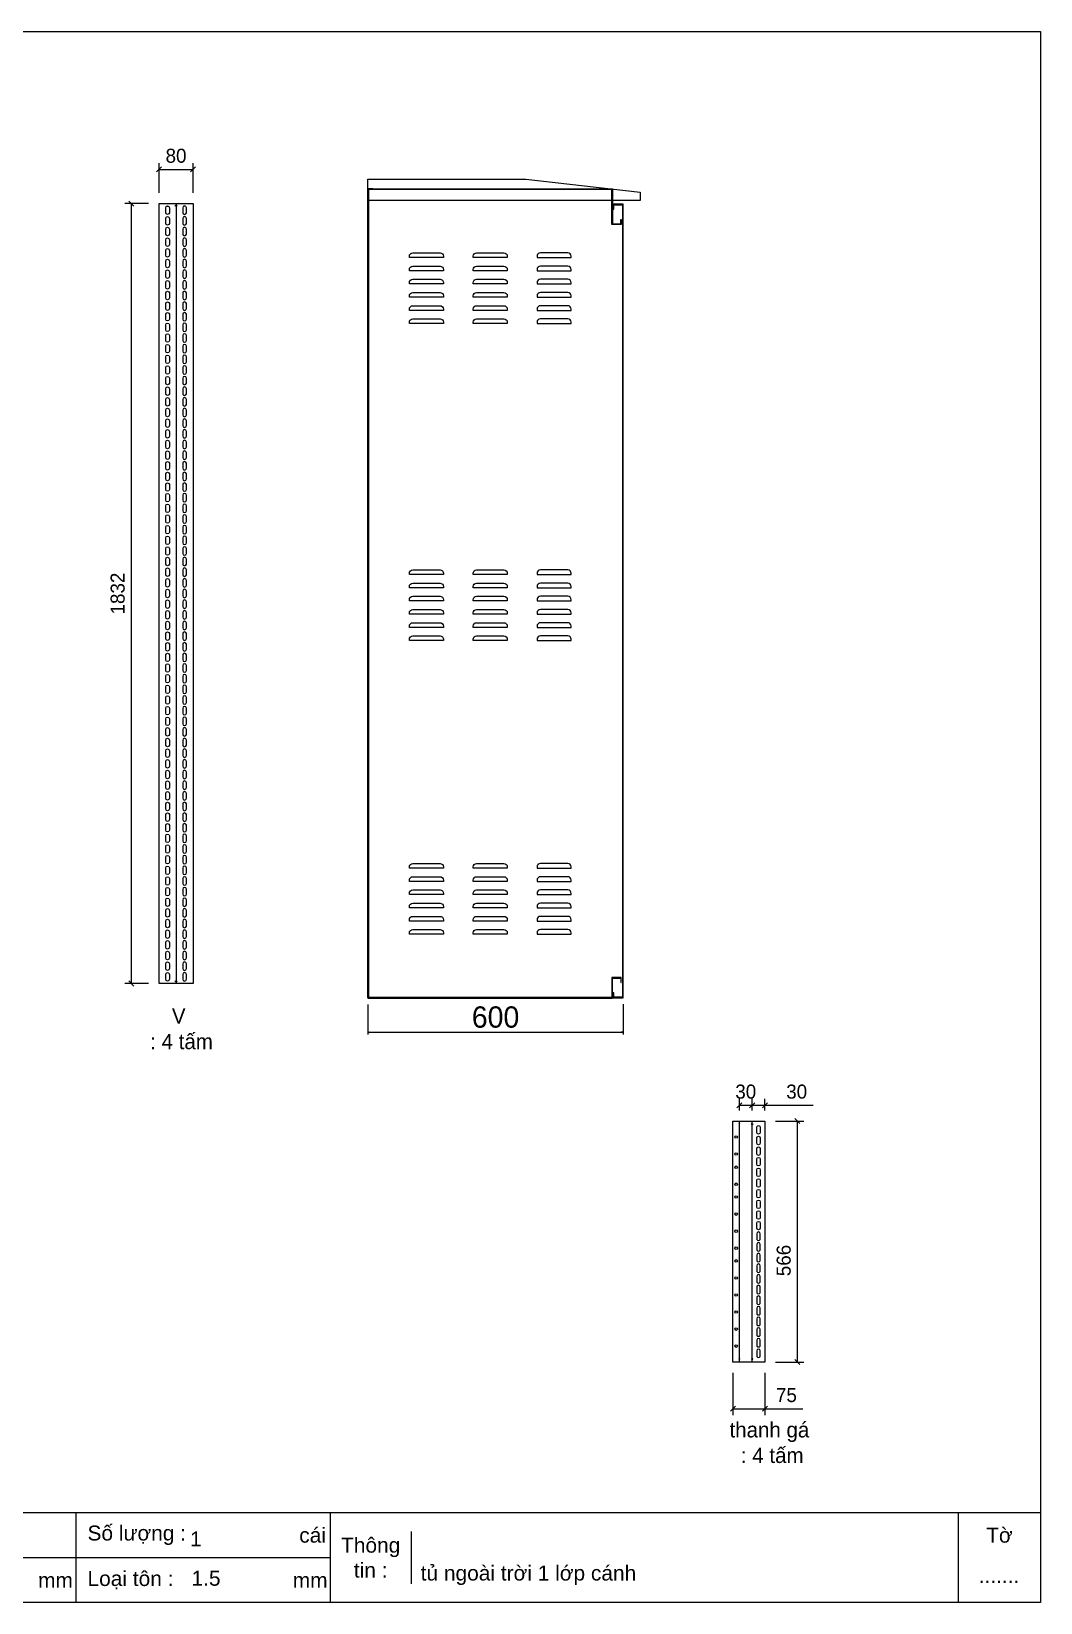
# Model space of a CAD drawing. Header units: millimetres. Extents: x 0 to 5218, y 0 to 3690.
# Drawn here: x 2847 to 5218, y 0 to 3690 of the extents above; entities that cross this region are included whole.
import ezdxf

# ---------------------------------------------------------------- set-up
doc = ezdxf.new("R2010")
doc.units = ezdxf.units.MM
for name, color, linetype in [('CNC', 7, 'Continuous'), ('DIM', 253, 'Continuous'), ('FIRE PROTECTION', 1, 'Continuous')]:
    doc.layers.add(name, color=color, linetype=linetype)
doc.styles.add('Arial', font='arial.ttf')
doc.dimstyles.new('CNC', dxfattribs={"dimtxt": 50, "dimasz": 5, "dimexe": 5, "dimexo": 15, "dimgap": 10, "dimtad": 1, "dimdec": 0, "dimtxsty": 'Standard', "dimblk": 'OPEN30', "dimcen": 10, "dimclrd": 5, "dimclre": 5, "dimclrt": 3, "dimazin": 3, "dimtfac": 1, "dimtdec": 0, "dimtmove": 0, "dimatfit": 3, "dimldrblk": 'ARCHTICK', "dimlwd": 9, "dimlwe": 9})
doc.dimstyles.new('Dim-33', dxfattribs={"dimtxt": 33, "dimasz": 12, "dimexe": 15, "dimexo": 25, "dimgap": 15, "dimtad": 1, "dimdec": 0, "dimtxsty": 'Standard', "dimblk": 'OBLIQUE', "dimcen": 10, "dimclrd": 5, "dimclre": 5, "dimclrt": 3, "dimazin": 3, "dimtfac": 1, "dimtdec": 0, "dimtmove": 0, "dimatfit": 3, "dimldrblk": 'OPEN30', "dimlwd": 9, "dimlwe": 9})

# ---------------------------------------------------------------- blocks, each defined once
blk = doc.blocks.new('KHUNG CHUẨN')
at = {"color": 7}
for p, q in [((19889.2, -28535.2), (16919.2, -28535.2)), ((18599.2, -28535.2), (18599.2, -28655.2)), ((18939.2, -28535.2), (18939.2, -28655.2)), ((19779.2, -28535.2), (19779.2, -28655.2)), ((19047.6, -28560.2), (19047.6, -28630.2)), ((18939.2, -28595.2), (16919.2, -28595.2))]:
    blk.add_line(p, q, dxfattribs=at)
blk.add_lwpolyline([(16919.2, -26555.2), (19889.2, -26555.2), (19889.2, -28655.2), (16919.2, -28655.2)], close=True, dxfattribs=at)
at = {"color": 2, "char_height": 20, "style": 'Arial'}
for s, insert, width, attachment_point in [('  Số lượng :', (18599.2, -28565.2), 917.634, 4), ('cái', (18897.9, -28565.2), 63.517, 4), ('Tờ', (19834.2, -28565.2), 110, 5), ('Thông\\Ptin :', (18993.4, -28595.2), 108.311, 5), ('mm', (18548.6, -28625.2), 73.831, 4), ('  Loại tôn :', (18599.2, -28625.2), 917.634, 4), ('mm', (18889.2, -28625.2), 917.634, 4)]:
    blk.add_mtext(s, dxfattribs=dict(at, insert=insert, width=width, attachment_point=attachment_point))
at = {"color": 3, "style": 'Arial'}
for tag, p in [('#01', (17055.6, -28580.1)), ('#02', (17431.4, -28580.1)), ('#03', (18030.6, -28580.1)), ('#08', (18751.7, -28580.1)), ('#10', (19064.8, -28580.1)), ('#04', (17024.8, -28634.6)), ('#05', (17308.5, -28633)), ('#06', (17632.7, -28633.7)), ('#07', (18002, -28634.7)), ('#09', (18753.8, -28632.6)), ('#11', (19060.3, -28625.7)), ('#12', (19806.5, -28628.9))]:
    blk.add_attdef(tag, p, '', height=20, dxfattribs=at)
blk = doc.blocks.new('*D9')
at = {"color": 5, "lineweight": 9, "ltscale": 3, "transparency": 16777216}
for p, q in [((3637.5, 1404.5), (3637.5, 1334.2)), ((4237.5, 1405.5), (4237.5, 1334.2)), ((3642.5, 1339.2), (4232.5, 1339.2))]:
    blk.add_line(p, q, dxfattribs=at)
at = {"color": 0, "linetype": 'ByBlock', "lineweight": -2}
for p, q in [((3637.5, 1339.2), (3642.5, 1340.5)), ((3642.5, 1337.9), (3637.5, 1339.2)), ((3637.5, 1339.2), (3642.5, 1339.2)), ((4232.5, 1340.5), (4237.5, 1339.2)), ((4237.5, 1339.2), (4232.5, 1337.9)), ((4237.5, 1339.2), (4232.5, 1339.2))]:
    blk.add_line(p, q, dxfattribs=at)
at = {"layer": 'Defpoints', "color": 0, "ltscale": 3, "transparency": 16777216}
for p in [(3637.5, 1419.5), (4237.5, 1420.5), (4237.5, 1339.2)]:
    blk.add_point(p, dxfattribs=at)
at = {"color": 3, "ltscale": 3, "transparency": 16777216, "insert": (3937.5, 1374.7), "char_height": 50, "attachment_point": 5}
blk.add_mtext('600', dxfattribs=at)
blk = doc.blocks.new('_ArchTick')
at = {"color": 0, "const_width": 0.15}
blk.add_lwpolyline([(-0.5, -0.5), (0.5, 0.5)], dxfattribs=at)
blk = doc.blocks.new('_Open30')
at = {"color": 0, "linetype": 'ByBlock', "lineweight": -2}
for p, q in [((-1, 0.27), (0, 0)), ((0, 0), (-1, -0.27)), ((0, 0), (-1, 0))]:
    blk.add_line(p, q, dxfattribs=at)
blk = doc.blocks.new('*D15')
at = {"color": 0, "linetype": 'ByBlock', "lineweight": -2}
for p, q in [((4652.4, 1124.8), (4640.4, 1136.8)), ((4640.4, 570.8), (4652.4, 558.8))]:
    blk.add_line(p, q, dxfattribs=at)
at = {"layer": 'Defpoints', "color": 0, "transparency": 16777216}
for p in [(4570.3, 1130.8), (4570.3, 564.8), (4646.4, 564.8)]:
    blk.add_point(p, dxfattribs=at)
at = {"layer": 'DIM', "color": 5, "lineweight": 9, "transparency": 16777216}
for p, q in [((4595.3, 1130.8), (4661.4, 1130.8)), ((4646.4, 1130.8), (4646.4, 564.8)), ((4595.3, 564.8), (4661.4, 564.8))]:
    blk.add_line(p, q, dxfattribs=at)
at = {"layer": 'DIM', "color": 3, "transparency": 16777216, "insert": (4614.6, 803.3), "char_height": 33, "attachment_point": 5, "rotation": 90}
blk.add_mtext('566', dxfattribs=at)
blk = doc.blocks.new('_Oblique')
at = {"color": 0, "linetype": 'ByBlock', "lineweight": -2}
blk.add_line((-0.5, -0.5), (0.5, 0.5), dxfattribs=at)
blk = doc.blocks.new('*D16')
at = {"color": 0, "linetype": 'ByBlock', "lineweight": -2}
for p, q in [((4501.3, 461.3), (4489.3, 449.3)), ((4564.3, 449.3), (4576.3, 461.3))]:
    blk.add_line(p, q, dxfattribs=at)
at = {"layer": 'Defpoints', "color": 0, "transparency": 16777216}
for p in [(4495.3, 564.8), (4570.3, 564.8), (4570.3, 455.3)]:
    blk.add_point(p, dxfattribs=at)
at = {"layer": 'DIM', "color": 5, "lineweight": 9, "transparency": 16777216}
for p, q in [((4495.3, 539.8), (4495.3, 440.3)), ((4570.3, 539.8), (4570.3, 440.3)), ((4495.3, 455.3), (4570.3, 455.3)), ((4570.3, 455.3), (4659.5, 455.3))]:
    blk.add_line(p, q, dxfattribs=at)
at = {"layer": 'DIM', "color": 3, "transparency": 16777216, "insert": (4620.9, 487.1), "char_height": 33, "attachment_point": 5}
blk.add_mtext('75', dxfattribs=at)
blk = doc.blocks.new('*D17')
at = {"color": 0, "linetype": 'ByBlock', "lineweight": -2}
for p, q in [((4516.3, 1173.8), (4504.3, 1161.8)), ((4534.3, 1161.8), (4546.3, 1173.8))]:
    blk.add_line(p, q, dxfattribs=at)
at = {"layer": 'Defpoints', "color": 0, "transparency": 16777216}
for p in [(4540.3, 1167.8), (4510.3, 1130.8), (4540.3, 1130.8)]:
    blk.add_point(p, dxfattribs=at)
at = {"layer": 'DIM', "color": 5, "lineweight": 9, "transparency": 16777216}
for p, q in [((4510.3, 1155.8), (4510.3, 1182.8)), ((4540.3, 1155.8), (4540.3, 1182.8)), ((4510.3, 1167.8), (4540.3, 1167.8))]:
    blk.add_line(p, q, dxfattribs=at)
at = {"layer": 'DIM', "color": 3, "transparency": 16777216, "insert": (4525.3, 1199.7), "char_height": 33, "attachment_point": 5}
blk.add_mtext('30', dxfattribs=at)
blk = doc.blocks.new('*D18')
at = {"color": 0, "linetype": 'ByBlock', "lineweight": -2}
for p, q in [((4546.3, 1173.8), (4534.3, 1161.8)), ((4564.3, 1161.8), (4576.3, 1173.8))]:
    blk.add_line(p, q, dxfattribs=at)
at = {"layer": 'Defpoints', "color": 0, "transparency": 16777216}
for p in [(4570.3, 1167.8), (4540.3, 1130.8), (4570.3, 1130.8)]:
    blk.add_point(p, dxfattribs=at)
at = {"layer": 'DIM', "color": 5, "lineweight": 9, "transparency": 16777216}
for p, q in [((4540.3, 1155.8), (4540.3, 1182.8)), ((4570.3, 1155.8), (4570.3, 1182.8)), ((4540.3, 1167.8), (4570.3, 1167.8)), ((4570.3, 1167.8), (4683.5, 1167.8))]:
    blk.add_line(p, q, dxfattribs=at)
at = {"layer": 'DIM', "color": 3, "transparency": 16777216, "insert": (4645, 1199.7), "char_height": 33, "attachment_point": 5}
blk.add_mtext('30', dxfattribs=at)
blk = doc.blocks.new('f3daunguoc')
at = {"layer": 'CNC', "color": 2, "lineweight": -3}
blk.add_circle((0, 0), 1.5, dxfattribs=at)
blk = doc.blocks.new('f2dauxuoi')
at = {"layer": 'CNC', "color": 2, "lineweight": -3}
blk.add_circle((0, 0), 1, dxfattribs=at)
blk = doc.blocks.new('ovan8.5x20')
at = {"layer": 'CNC', "color": 2, "lineweight": -3}
for p, q in [((5.7, 4.2), (-5.8, 4.2)), ((-5.8, -4.2), (5.7, -4.2))]:
    blk.add_line(p, q, dxfattribs=at)
for centre, start, end in [((-5.8, 0), 90, 270), ((5.7, 0), 270, 90)]:
    blk.add_arc(centre, 4.25, start, end, dxfattribs=at)
blk = doc.blocks.new('*D19')
at = {"color": 0, "linetype": 'ByBlock', "lineweight": -2}
for p, q in [((3152.8, 3371.5), (3140.8, 3359.5)), ((3220.8, 3359.5), (3232.8, 3371.5))]:
    blk.add_line(p, q, dxfattribs=at)
at = {"layer": 'Defpoints', "color": 0, "ltscale": 3, "transparency": 16777216}
for p in [(3226.8, 3365.5), (3146.8, 3285.3), (3226.8, 3285.3)]:
    blk.add_point(p, dxfattribs=at)
at = {"layer": 'DIM', "color": 5, "lineweight": 9, "ltscale": 3, "transparency": 16777216}
for p, q in [((3146.8, 3310.3), (3146.8, 3380.5)), ((3146.8, 3365.5), (3226.8, 3365.5)), ((3226.8, 3310.3), (3226.8, 3380.5))]:
    blk.add_line(p, q, dxfattribs=at)
at = {"layer": 'DIM', "color": 3, "ltscale": 3, "transparency": 16777216, "insert": (3186.8, 3397.4), "char_height": 33, "attachment_point": 5}
blk.add_mtext('80', dxfattribs=at)
blk = doc.blocks.new('*D20')
at = {"color": 0, "linetype": 'ByBlock', "lineweight": -2}
for p, q in [((3087.7, 3279.3), (3075.7, 3291.3)), ((3075.7, 1459.8), (3087.7, 1447.8))]:
    blk.add_line(p, q, dxfattribs=at)
at = {"layer": 'Defpoints', "color": 0, "ltscale": 3, "transparency": 16777216}
for p in [(3146.8, 3285.3), (3081.7, 1453.8), (3146.8, 1453.8)]:
    blk.add_point(p, dxfattribs=at)
at = {"layer": 'DIM', "color": 5, "lineweight": 9, "ltscale": 3, "transparency": 16777216}
for p, q in [((3121.8, 3285.3), (3066.7, 3285.3)), ((3081.7, 3285.3), (3081.7, 1453.8)), ((3121.8, 1453.8), (3066.7, 1453.8))]:
    blk.add_line(p, q, dxfattribs=at)
at = {"layer": 'DIM', "color": 3, "ltscale": 3, "transparency": 16777216, "insert": (3049.8, 2369.5), "char_height": 33, "attachment_point": 5, "rotation": 90}
blk.add_mtext('1832', dxfattribs=at)

msp = doc.modelspace()

# ---------------------------------------------------------------- linework, layer by layer
at = {"color": 7}
for p, q in [((3186.8, 3285.3), (3186.8, 1453.8)), ((4495.3, 1130.8), (4570.3, 1130.8)), ((4495.3, 564.8), (4495.3, 1130.8)), ((4510.3, 564.8), (4510.3, 1130.8)), ((4540.3, 564.8), (4540.3, 1130.8)), ((4570.3, 1130.8), (4570.3, 564.8)), ((4570.3, 564.8), (4495.3, 564.8))]:
    msp.add_line(p, q, dxfattribs=at)
for points in [[(3146.8, 3285.3), (3226.8, 3285.3), (3226.8, 1453.8), (3146.8, 1453.8)], [(4233, 3248), (4233, 3236.5), (4211, 3236.5), (4211, 3318), (3639, 3318), (3639, 3319.5), (3649, 3319.5), (3649, 3319.5), (3637.5, 3319.5), (3637.5, 3319.5), (4212.5, 3319.5), (4212.5, 3238), (4231.5, 3238), (4231.5, 3248)], [(4215, 3272), (4215, 3282), (4236, 3282), (4236, 1422), (4215, 1422), (4215, 1432), (4213.5, 1432), (4213.5, 1420.5), (4237.5, 1420.5), (4237.5, 3283.5), (4213.5, 3283.5), (4213.5, 3272)], [(4233, 1456), (4233, 1467.5), (4211, 1467.5), (4211, 1421), (3639, 1421), (3639, 1419.5), (3639, 1419.5), (3639, 1421), (3637.5, 1421), (3637.5, 1419.5), (4212.5, 1419.5), (4212.5, 1466), (4231.5, 1466), (4231.5, 1456)]]:
    msp.add_lwpolyline(points, close=True, dxfattribs=at)
at = {"ltscale": 3}
msp.add_lwpolyline([(3639, 1421), (3637.5, 1421), (3637.5, 3319.5), (3649, 3319.5), (3649, 3318), (3639, 3318), (3639, 1419.5), (3639, 1419.5)], close=True, dxfattribs=at)
at = {"color": 2, "ltscale": 0.5}
for points in [[(3171.1, 3275.6), (3171.1, 3264.1, -1), (3162.6, 3264.1), (3162.6, 3275.6, -1)], [(3171.1, 3275.3), (3171.1, 3263.8, -1), (3162.6, 3263.8), (3162.6, 3275.3, -1)], [(3171.1, 3250.3), (3171.1, 3238.8, -1), (3162.6, 3238.8), (3162.6, 3250.3, -1)], [(3202.6, 3275.6), (3202.6, 3264.1, 1), (3211.1, 3264.1), (3211.1, 3275.6, 1)], [(3202.6, 3275.3), (3202.6, 3263.8, 1), (3211.1, 3263.8), (3211.1, 3275.3, 1)], [(3202.6, 3250.3), (3202.6, 3238.8, 1), (3211.1, 3238.8), (3211.1, 3250.3, 1)], [(3171.1, 3225.3), (3171.1, 3213.8, -1), (3162.6, 3213.8), (3162.6, 3225.3, -1)], [(3202.6, 3225.3), (3202.6, 3213.8, 1), (3211.1, 3213.8), (3211.1, 3225.3, 1)], [(3171.1, 3200.3), (3171.1, 3188.8, -1), (3162.6, 3188.8), (3162.6, 3200.3, -1)], [(3171.1, 3175.3), (3171.1, 3163.8, -1), (3162.6, 3163.8), (3162.6, 3175.3, -1)], [(3202.6, 3200.3), (3202.6, 3188.8, 1), (3211.1, 3188.8), (3211.1, 3200.3, 1)], [(3202.6, 3175.3), (3202.6, 3163.8, 1), (3211.1, 3163.8), (3211.1, 3175.3, 1)], [(3171.1, 3150.3), (3171.1, 3138.8, -1), (3162.6, 3138.8), (3162.6, 3150.3, -1)], [(3202.6, 3150.3), (3202.6, 3138.8, 1), (3211.1, 3138.8), (3211.1, 3150.3, 1)], [(3171.1, 3125.3), (3171.1, 3113.8, -1), (3162.6, 3113.8), (3162.6, 3125.3, -1)], [(3171.1, 3100.3), (3171.1, 3088.8, -1), (3162.6, 3088.8), (3162.6, 3100.3, -1)], [(3202.6, 3125.3), (3202.6, 3113.8, 1), (3211.1, 3113.8), (3211.1, 3125.3, 1)], [(3202.6, 3100.3), (3202.6, 3088.8, 1), (3211.1, 3088.8), (3211.1, 3100.3, 1)], [(3171.1, 3075.3), (3171.1, 3063.8, -1), (3162.6, 3063.8), (3162.6, 3075.3, -1)], [(3202.6, 3075.3), (3202.6, 3063.8, 1), (3211.1, 3063.8), (3211.1, 3075.3, 1)], [(3171.1, 3050.3), (3171.1, 3038.8, -1), (3162.6, 3038.8), (3162.6, 3050.3, -1)], [(3171.1, 3025.3), (3171.1, 3013.8, -1), (3162.6, 3013.8), (3162.6, 3025.3, -1)], [(3202.6, 3050.3), (3202.6, 3038.8, 1), (3211.1, 3038.8), (3211.1, 3050.3, 1)], [(3202.6, 3025.3), (3202.6, 3013.8, 1), (3211.1, 3013.8), (3211.1, 3025.3, 1)], [(3171.1, 3000.3), (3171.1, 2988.8, -1), (3162.6, 2988.8), (3162.6, 3000.3, -1)], [(3202.6, 3000.3), (3202.6, 2988.8, 1), (3211.1, 2988.8), (3211.1, 3000.3, 1)], [(3171.1, 2975.3), (3171.1, 2963.8, -1), (3162.6, 2963.8), (3162.6, 2975.3, -1)], [(3171.1, 2950.3), (3171.1, 2938.8, -1), (3162.6, 2938.8), (3162.6, 2950.3, -1)], [(3202.6, 2975.3), (3202.6, 2963.8, 1), (3211.1, 2963.8), (3211.1, 2975.3, 1)], [(3202.6, 2950.3), (3202.6, 2938.8, 1), (3211.1, 2938.8), (3211.1, 2950.3, 1)], [(3171.1, 2925.3), (3171.1, 2913.8, -1), (3162.6, 2913.8), (3162.6, 2925.3, -1)], [(3202.6, 2925.3), (3202.6, 2913.8, 1), (3211.1, 2913.8), (3211.1, 2925.3, 1)], [(3171.1, 2900.3), (3171.1, 2888.8, -1), (3162.6, 2888.8), (3162.6, 2900.3, -1)], [(3171.1, 2875.3), (3171.1, 2863.8, -1), (3162.6, 2863.8), (3162.6, 2875.3, -1)], [(3202.6, 2900.3), (3202.6, 2888.8, 1), (3211.1, 2888.8), (3211.1, 2900.3, 1)], [(3202.6, 2875.3), (3202.6, 2863.8, 1), (3211.1, 2863.8), (3211.1, 2875.3, 1)], [(3171.1, 2850.3), (3171.1, 2838.8, -1), (3162.6, 2838.8), (3162.6, 2850.3, -1)], [(3202.6, 2850.3), (3202.6, 2838.8, 1), (3211.1, 2838.8), (3211.1, 2850.3, 1)], [(3171.1, 2825.3), (3171.1, 2813.8, -1), (3162.6, 2813.8), (3162.6, 2825.3, -1)], [(3171.1, 2800.3), (3171.1, 2788.8, -1), (3162.6, 2788.8), (3162.6, 2800.3, -1)], [(3202.6, 2825.3), (3202.6, 2813.8, 1), (3211.1, 2813.8), (3211.1, 2825.3, 1)], [(3202.6, 2800.3), (3202.6, 2788.8, 1), (3211.1, 2788.8), (3211.1, 2800.3, 1)], [(3171.1, 2775.3), (3171.1, 2763.8, -1), (3162.6, 2763.8), (3162.6, 2775.3, -1)], [(3202.6, 2775.3), (3202.6, 2763.8, 1), (3211.1, 2763.8), (3211.1, 2775.3, 1)], [(3171.1, 2750.3), (3171.1, 2738.8, -1), (3162.6, 2738.8), (3162.6, 2750.3, -1)], [(3202.6, 2750.3), (3202.6, 2738.8, 1), (3211.1, 2738.8), (3211.1, 2750.3, 1)], [(3171.1, 2725.3), (3171.1, 2713.8, -1), (3162.6, 2713.8), (3162.6, 2725.3, -1)], [(3171.1, 2700.3), (3171.1, 2688.8, -1), (3162.6, 2688.8), (3162.6, 2700.3, -1)], [(3202.6, 2725.3), (3202.6, 2713.8, 1), (3211.1, 2713.8), (3211.1, 2725.3, 1)], [(3202.6, 2700.3), (3202.6, 2688.8, 1), (3211.1, 2688.8), (3211.1, 2700.3, 1)], [(3171.1, 2675.3), (3171.1, 2663.8, -1), (3162.6, 2663.8), (3162.6, 2675.3, -1)], [(3202.6, 2675.3), (3202.6, 2663.8, 1), (3211.1, 2663.8), (3211.1, 2675.3, 1)], [(3171.1, 2650.3), (3171.1, 2638.8, -1), (3162.6, 2638.8), (3162.6, 2650.3, -1)], [(3171.1, 2625.3), (3171.1, 2613.8, -1), (3162.6, 2613.8), (3162.6, 2625.3, -1)], [(3202.6, 2650.3), (3202.6, 2638.8, 1), (3211.1, 2638.8), (3211.1, 2650.3, 1)], [(3202.6, 2625.3), (3202.6, 2613.8, 1), (3211.1, 2613.8), (3211.1, 2625.3, 1)], [(3171.1, 2600.3), (3171.1, 2588.8, -1), (3162.6, 2588.8), (3162.6, 2600.3, -1)], [(3202.6, 2600.3), (3202.6, 2588.8, 1), (3211.1, 2588.8), (3211.1, 2600.3, 1)], [(3171.1, 2575.3), (3171.1, 2563.8, -1), (3162.6, 2563.8), (3162.6, 2575.3, -1)], [(3171.1, 2550.3), (3171.1, 2538.8, -1), (3162.6, 2538.8), (3162.6, 2550.3, -1)], [(3202.6, 2575.3), (3202.6, 2563.8, 1), (3211.1, 2563.8), (3211.1, 2575.3, 1)], [(3202.6, 2550.3), (3202.6, 2538.8, 1), (3211.1, 2538.8), (3211.1, 2550.3, 1)], [(3171.1, 2525.3), (3171.1, 2513.8, -1), (3162.6, 2513.8), (3162.6, 2525.3, -1)], [(3202.6, 2525.3), (3202.6, 2513.8, 1), (3211.1, 2513.8), (3211.1, 2525.3, 1)], [(3171.1, 2500.3), (3171.1, 2488.8, -1), (3162.6, 2488.8), (3162.6, 2500.3, -1)], [(3171.1, 2475.3), (3171.1, 2463.8, -1), (3162.6, 2463.8), (3162.6, 2475.3, -1)], [(3202.6, 2500.3), (3202.6, 2488.8, 1), (3211.1, 2488.8), (3211.1, 2500.3, 1)], [(3202.6, 2475.3), (3202.6, 2463.8, 1), (3211.1, 2463.8), (3211.1, 2475.3, 1)], [(3171.1, 2450.3), (3171.1, 2438.8, -1), (3162.6, 2438.8), (3162.6, 2450.3, -1)], [(3202.6, 2450.3), (3202.6, 2438.8, 1), (3211.1, 2438.8), (3211.1, 2450.3, 1)], [(3171.1, 2425.3), (3171.1, 2413.8, -1), (3162.6, 2413.8), (3162.6, 2425.3, -1)], [(3171.1, 2400.3), (3171.1, 2388.8, -1), (3162.6, 2388.8), (3162.6, 2400.3, -1)], [(3202.6, 2425.3), (3202.6, 2413.8, 1), (3211.1, 2413.8), (3211.1, 2425.3, 1)], [(3202.6, 2400.3), (3202.6, 2388.8, 1), (3211.1, 2388.8), (3211.1, 2400.3, 1)], [(3171.1, 2375.3), (3171.1, 2363.8, -1), (3162.6, 2363.8), (3162.6, 2375.3, -1)], [(3202.6, 2375.3), (3202.6, 2363.8, 1), (3211.1, 2363.8), (3211.1, 2375.3, 1)], [(3171.1, 2350.3), (3171.1, 2338.8, -1), (3162.6, 2338.8), (3162.6, 2350.3, -1)], [(3171.1, 2325.3), (3171.1, 2313.8, -1), (3162.6, 2313.8), (3162.6, 2325.3, -1)], [(3202.6, 2350.3), (3202.6, 2338.8, 1), (3211.1, 2338.8), (3211.1, 2350.3, 1)], [(3202.6, 2325.3), (3202.6, 2313.8, 1), (3211.1, 2313.8), (3211.1, 2325.3, 1)], [(3171.1, 2300.3), (3171.1, 2288.8, -1), (3162.6, 2288.8), (3162.6, 2300.3, -1)], [(3202.6, 2300.3), (3202.6, 2288.8, 1), (3211.1, 2288.8), (3211.1, 2300.3, 1)], [(3171.1, 2275.3), (3171.1, 2263.8, -1), (3162.6, 2263.8), (3162.6, 2275.3, -1)], [(3171.1, 2250.3), (3171.1, 2238.8, -1), (3162.6, 2238.8), (3162.6, 2250.3, -1)], [(3202.6, 2275.3), (3202.6, 2263.8, 1), (3211.1, 2263.8), (3211.1, 2275.3, 1)], [(3202.6, 2250.3), (3202.6, 2238.8, 1), (3211.1, 2238.8), (3211.1, 2250.3, 1)], [(3171.1, 2225.3), (3171.1, 2213.8, -1), (3162.6, 2213.8), (3162.6, 2225.3, -1)], [(3202.6, 2225.3), (3202.6, 2213.8, 1), (3211.1, 2213.8), (3211.1, 2225.3, 1)], [(3171.1, 2200.3), (3171.1, 2188.8, -1), (3162.6, 2188.8), (3162.6, 2200.3, -1)], [(3171.1, 2175.3), (3171.1, 2163.8, -1), (3162.6, 2163.8), (3162.6, 2175.3, -1)], [(3202.6, 2200.3), (3202.6, 2188.8, 1), (3211.1, 2188.8), (3211.1, 2200.3, 1)], [(3202.6, 2175.3), (3202.6, 2163.8, 1), (3211.1, 2163.8), (3211.1, 2175.3, 1)], [(3171.1, 2150.3), (3171.1, 2138.8, -1), (3162.6, 2138.8), (3162.6, 2150.3, -1)], [(3202.6, 2150.3), (3202.6, 2138.8, 1), (3211.1, 2138.8), (3211.1, 2150.3, 1)], [(3171.1, 2125.3), (3171.1, 2113.8, -1), (3162.6, 2113.8), (3162.6, 2125.3, -1)], [(3171.1, 2100.3), (3171.1, 2088.8, -1), (3162.6, 2088.8), (3162.6, 2100.3, -1)], [(3202.6, 2125.3), (3202.6, 2113.8, 1), (3211.1, 2113.8), (3211.1, 2125.3, 1)], [(3202.6, 2100.3), (3202.6, 2088.8, 1), (3211.1, 2088.8), (3211.1, 2100.3, 1)], [(3171.1, 2075.3), (3171.1, 2063.8, -1), (3162.6, 2063.8), (3162.6, 2075.3, -1)], [(3202.6, 2075.3), (3202.6, 2063.8, 1), (3211.1, 2063.8), (3211.1, 2075.3, 1)], [(3171.1, 2050.3), (3171.1, 2038.8, -1), (3162.6, 2038.8), (3162.6, 2050.3, -1)], [(3171.1, 2025.3), (3171.1, 2013.8, -1), (3162.6, 2013.8), (3162.6, 2025.3, -1)], [(3202.6, 2050.3), (3202.6, 2038.8, 1), (3211.1, 2038.8), (3211.1, 2050.3, 1)], [(3202.6, 2025.3), (3202.6, 2013.8, 1), (3211.1, 2013.8), (3211.1, 2025.3, 1)], [(3171.1, 2000.3), (3171.1, 1988.8, -1), (3162.6, 1988.8), (3162.6, 2000.3, -1)], [(3202.6, 2000.3), (3202.6, 1988.8, 1), (3211.1, 1988.8), (3211.1, 2000.3, 1)], [(3171.1, 1975.3), (3171.1, 1963.8, -1), (3162.6, 1963.8), (3162.6, 1975.3, -1)], [(3202.6, 1975.3), (3202.6, 1963.8, 1), (3211.1, 1963.8), (3211.1, 1975.3, 1)], [(3171.1, 1950.3), (3171.1, 1938.8, -1), (3162.6, 1938.8), (3162.6, 1950.3, -1)], [(3171.1, 1925.3), (3171.1, 1913.8, -1), (3162.6, 1913.8), (3162.6, 1925.3, -1)], [(3202.6, 1950.3), (3202.6, 1938.8, 1), (3211.1, 1938.8), (3211.1, 1950.3, 1)], [(3202.6, 1925.3), (3202.6, 1913.8, 1), (3211.1, 1913.8), (3211.1, 1925.3, 1)], [(3171.1, 1900.3), (3171.1, 1888.8, -1), (3162.6, 1888.8), (3162.6, 1900.3, -1)], [(3202.6, 1900.3), (3202.6, 1888.8, 1), (3211.1, 1888.8), (3211.1, 1900.3, 1)], [(3171.1, 1875.3), (3171.1, 1863.8, -1), (3162.6, 1863.8), (3162.6, 1875.3, -1)], [(3171.1, 1850.3), (3171.1, 1838.8, -1), (3162.6, 1838.8), (3162.6, 1850.3, -1)], [(3202.6, 1875.3), (3202.6, 1863.8, 1), (3211.1, 1863.8), (3211.1, 1875.3, 1)], [(3202.6, 1850.3), (3202.6, 1838.8, 1), (3211.1, 1838.8), (3211.1, 1850.3, 1)], [(3171.1, 1825.3), (3171.1, 1813.8, -1), (3162.6, 1813.8), (3162.6, 1825.3, -1)], [(3202.6, 1825.3), (3202.6, 1813.8, 1), (3211.1, 1813.8), (3211.1, 1825.3, 1)], [(3171.1, 1800.3), (3171.1, 1788.8, -1), (3162.6, 1788.8), (3162.6, 1800.3, -1)], [(3171.1, 1775.3), (3171.1, 1763.8, -1), (3162.6, 1763.8), (3162.6, 1775.3, -1)], [(3202.6, 1800.3), (3202.6, 1788.8, 1), (3211.1, 1788.8), (3211.1, 1800.3, 1)], [(3202.6, 1775.3), (3202.6, 1763.8, 1), (3211.1, 1763.8), (3211.1, 1775.3, 1)], [(3171.1, 1750.3), (3171.1, 1738.8, -1), (3162.6, 1738.8), (3162.6, 1750.3, -1)], [(3202.6, 1750.3), (3202.6, 1738.8, 1), (3211.1, 1738.8), (3211.1, 1750.3, 1)], [(3171.1, 1725.3), (3171.1, 1713.8, -1), (3162.6, 1713.8), (3162.6, 1725.3, -1)], [(3171.1, 1700.3), (3171.1, 1688.8, -1), (3162.6, 1688.8), (3162.6, 1700.3, -1)], [(3202.6, 1725.3), (3202.6, 1713.8, 1), (3211.1, 1713.8), (3211.1, 1725.3, 1)], [(3202.6, 1700.3), (3202.6, 1688.8, 1), (3211.1, 1688.8), (3211.1, 1700.3, 1)], [(3171.1, 1675.3), (3171.1, 1663.8, -1), (3162.6, 1663.8), (3162.6, 1675.3, -1)], [(3202.6, 1675.3), (3202.6, 1663.8, 1), (3211.1, 1663.8), (3211.1, 1675.3, 1)], [(3171.1, 1650.3), (3171.1, 1638.8, -1), (3162.6, 1638.8), (3162.6, 1650.3, -1)], [(3171.1, 1625.3), (3171.1, 1613.8, -1), (3162.6, 1613.8), (3162.6, 1625.3, -1)], [(3202.6, 1650.3), (3202.6, 1638.8, 1), (3211.1, 1638.8), (3211.1, 1650.3, 1)], [(3202.6, 1625.3), (3202.6, 1613.8, 1), (3211.1, 1613.8), (3211.1, 1625.3, 1)], [(3171.1, 1600.3), (3171.1, 1588.8, -1), (3162.6, 1588.8), (3162.6, 1600.3, -1)], [(3202.6, 1600.3), (3202.6, 1588.8, 1), (3211.1, 1588.8), (3211.1, 1600.3, 1)], [(3171.1, 1575.3), (3171.1, 1563.8, -1), (3162.6, 1563.8), (3162.6, 1575.3, -1)], [(3171.1, 1550.3), (3171.1, 1538.8, -1), (3162.6, 1538.8), (3162.6, 1550.3, -1)], [(3202.6, 1575.3), (3202.6, 1563.8, 1), (3211.1, 1563.8), (3211.1, 1575.3, 1)], [(3202.6, 1550.3), (3202.6, 1538.8, 1), (3211.1, 1538.8), (3211.1, 1550.3, 1)], [(3171.1, 1525.3), (3171.1, 1513.8, -1), (3162.6, 1513.8), (3162.6, 1525.3, -1)], [(3202.6, 1525.3), (3202.6, 1513.8, 1), (3211.1, 1513.8), (3211.1, 1525.3, 1)], [(3171.1, 1500.3), (3171.1, 1488.8, -1), (3162.6, 1488.8), (3162.6, 1500.3, -1)], [(3171.1, 1475.3), (3171.1, 1463.8, -1), (3162.6, 1463.8), (3162.6, 1475.3, -1)], [(3202.6, 1500.3), (3202.6, 1488.8, 1), (3211.1, 1488.8), (3211.1, 1500.3, 1)], [(3202.6, 1475.3), (3202.6, 1463.8, 1), (3211.1, 1463.8), (3211.1, 1475.3, 1)]]:
    msp.add_lwpolyline(points, format="xyb", close=True, dxfattribs=at)
at = {"color": 2}
for points in [[(3743, 3169.5), (3807, 3169.5, -0.414214), (3815, 3161.5), (3815, 3158.5), (3735, 3158.5), (3735, 3161.5, -0.414214)], [(3743, 3138.5), (3807, 3138.5, -0.414214), (3815, 3130.5), (3815, 3127.5), (3735, 3127.5), (3735, 3130.5, -0.414214)], [(3893, 3169.5), (3957, 3169.5, -0.414214), (3965, 3161.5), (3965, 3158.5), (3885, 3158.5), (3885, 3161.5, -0.414214)], [(3893, 3138.5), (3957, 3138.5, -0.414214), (3965, 3130.5), (3965, 3127.5), (3885, 3127.5), (3885, 3130.5, -0.414214)], [(4107, 3169.5), (4043, 3169.5, 0.414214), (4035, 3161.5), (4035, 3158.5), (4115, 3158.5), (4115, 3161.5, 0.414214)], [(4107, 3138.5), (4043, 3138.5, 0.414214), (4035, 3130.5), (4035, 3127.5), (4115, 3127.5), (4115, 3130.5, 0.414214)], [(3743, 3107.5), (3807, 3107.5, -0.414214), (3815, 3099.5), (3815, 3096.5), (3735, 3096.5), (3735, 3099.5, -0.414214)], [(3893, 3107.5), (3957, 3107.5, -0.414214), (3965, 3099.5), (3965, 3096.5), (3885, 3096.5), (3885, 3099.5, -0.414214)], [(4107, 3107.5), (4043, 3107.5, 0.414214), (4035, 3099.5), (4035, 3096.5), (4115, 3096.5), (4115, 3099.5, 0.414214)], [(3743, 3076.5), (3807, 3076.5, -0.414214), (3815, 3068.5), (3815, 3065.5), (3735, 3065.5), (3735, 3068.5, -0.414214)], [(3893, 3076.5), (3957, 3076.5, -0.414214), (3965, 3068.5), (3965, 3065.5), (3885, 3065.5), (3885, 3068.5, -0.414214)], [(4107, 3076.5), (4043, 3076.5, 0.414214), (4035, 3068.5), (4035, 3065.5), (4115, 3065.5), (4115, 3068.5, 0.414214)], [(3743, 3045.5), (3807, 3045.5, -0.414214), (3815, 3037.5), (3815, 3034.5), (3735, 3034.5), (3735, 3037.5, -0.414214)], [(3893, 3045.5), (3957, 3045.5, -0.414214), (3965, 3037.5), (3965, 3034.5), (3885, 3034.5), (3885, 3037.5, -0.414214)], [(4107, 3045.5), (4043, 3045.5, 0.414214), (4035, 3037.5), (4035, 3034.5), (4115, 3034.5), (4115, 3037.5, 0.414214)], [(3743, 3014.5), (3807, 3014.5, -0.414214), (3815, 3006.5), (3815, 3003.5), (3735, 3003.5), (3735, 3006.5, -0.414214)], [(3893, 3014.5), (3957, 3014.5, -0.414214), (3965, 3006.5), (3965, 3003.5), (3885, 3003.5), (3885, 3006.5, -0.414214)], [(4107, 3014.5), (4043, 3014.5, 0.414214), (4035, 3006.5), (4035, 3003.5), (4115, 3003.5), (4115, 3006.5, 0.414214)], [(3743, 2425), (3807, 2425, -0.414214), (3815, 2417), (3815, 2414), (3735, 2414), (3735, 2417, -0.414214)], [(3893, 2425), (3957, 2425, -0.414214), (3965, 2417), (3965, 2414), (3885, 2414), (3885, 2417, -0.414214)], [(4107, 2425), (4043, 2425, 0.414214), (4035, 2417), (4035, 2414), (4115, 2414), (4115, 2417, 0.414214)], [(3743, 2394), (3807, 2394, -0.414214), (3815, 2386), (3815, 2383), (3735, 2383), (3735, 2386, -0.414214)], [(3743, 2363), (3807, 2363, -0.414214), (3815, 2355), (3815, 2352), (3735, 2352), (3735, 2355, -0.414214)], [(3893, 2394), (3957, 2394, -0.414214), (3965, 2386), (3965, 2383), (3885, 2383), (3885, 2386, -0.414214)], [(3893, 2363), (3957, 2363, -0.414214), (3965, 2355), (3965, 2352), (3885, 2352), (3885, 2355, -0.414214)], [(4107, 2394), (4043, 2394, 0.414214), (4035, 2386), (4035, 2383), (4115, 2383), (4115, 2386, 0.414214)], [(4107, 2363), (4043, 2363, 0.414214), (4035, 2355), (4035, 2352), (4115, 2352), (4115, 2355, 0.414214)], [(3743, 2332), (3807, 2332, -0.414214), (3815, 2324), (3815, 2321), (3735, 2321), (3735, 2324, -0.414214)], [(3893, 2332), (3957, 2332, -0.414214), (3965, 2324), (3965, 2321), (3885, 2321), (3885, 2324, -0.414214)], [(4107, 2332), (4043, 2332, 0.414214), (4035, 2324), (4035, 2321), (4115, 2321), (4115, 2324, 0.414214)], [(3743, 2301), (3807, 2301, -0.414214), (3815, 2293), (3815, 2290), (3735, 2290), (3735, 2293, -0.414214)], [(3893, 2301), (3957, 2301, -0.414214), (3965, 2293), (3965, 2290), (3885, 2290), (3885, 2293, -0.414214)], [(4107, 2301), (4043, 2301, 0.414214), (4035, 2293), (4035, 2290), (4115, 2290), (4115, 2293, 0.414214)], [(3743, 2270), (3807, 2270, -0.414214), (3815, 2262), (3815, 2259), (3735, 2259), (3735, 2262, -0.414214)], [(3893, 2270), (3957, 2270, -0.414214), (3965, 2262), (3965, 2259), (3885, 2259), (3885, 2262, -0.414214)], [(4107, 2270), (4043, 2270, 0.414214), (4035, 2262), (4035, 2259), (4115, 2259), (4115, 2262, 0.414214)], [(3743, 1735.5), (3807, 1735.5, -0.414214), (3815, 1727.5), (3815, 1724.5), (3735, 1724.5), (3735, 1727.5, -0.414214)], [(3893, 1735.5), (3957, 1735.5, -0.414214), (3965, 1727.5), (3965, 1724.5), (3885, 1724.5), (3885, 1727.5, -0.414214)], [(4107, 1735.5), (4043, 1735.5, 0.414214), (4035, 1727.5), (4035, 1724.5), (4115, 1724.5), (4115, 1727.5, 0.414214)], [(3743, 1704.5), (3807, 1704.5, -0.414214), (3815, 1696.5), (3815, 1693.5), (3735, 1693.5), (3735, 1696.5, -0.414214)], [(3893, 1704.5), (3957, 1704.5, -0.414214), (3965, 1696.5), (3965, 1693.5), (3885, 1693.5), (3885, 1696.5, -0.414214)], [(4107, 1704.5), (4043, 1704.5, 0.414214), (4035, 1696.5), (4035, 1693.5), (4115, 1693.5), (4115, 1696.5, 0.414214)], [(3743, 1673.5), (3807, 1673.5, -0.414214), (3815, 1665.5), (3815, 1662.5), (3735, 1662.5), (3735, 1665.5, -0.414214)], [(3893, 1673.5), (3957, 1673.5, -0.414214), (3965, 1665.5), (3965, 1662.5), (3885, 1662.5), (3885, 1665.5, -0.414214)], [(4107, 1673.5), (4043, 1673.5, 0.414214), (4035, 1665.5), (4035, 1662.5), (4115, 1662.5), (4115, 1665.5, 0.414214)], [(3743, 1642.5), (3807, 1642.5, -0.414214), (3815, 1634.5), (3815, 1631.5), (3735, 1631.5), (3735, 1634.5, -0.414214)], [(3893, 1642.5), (3957, 1642.5, -0.414214), (3965, 1634.5), (3965, 1631.5), (3885, 1631.5), (3885, 1634.5, -0.414214)], [(4107, 1642.5), (4043, 1642.5, 0.414214), (4035, 1634.5), (4035, 1631.5), (4115, 1631.5), (4115, 1634.5, 0.414214)], [(3743, 1611.5), (3807, 1611.5, -0.414214), (3815, 1603.5), (3815, 1600.5), (3735, 1600.5), (3735, 1603.5, -0.414214)], [(3893, 1611.5), (3957, 1611.5, -0.414214), (3965, 1603.5), (3965, 1600.5), (3885, 1600.5), (3885, 1603.5, -0.414214)], [(4107, 1611.5), (4043, 1611.5, 0.414214), (4035, 1603.5), (4035, 1600.5), (4115, 1600.5), (4115, 1603.5, 0.414214)], [(3743, 1580.5), (3807, 1580.5, -0.414214), (3815, 1572.5), (3815, 1569.5), (3735, 1569.5), (3735, 1572.5, -0.414214)], [(3893, 1580.5), (3957, 1580.5, -0.414214), (3965, 1572.5), (3965, 1569.5), (3885, 1569.5), (3885, 1572.5, -0.414214)], [(4107, 1580.5), (4043, 1580.5, 0.414214), (4035, 1572.5), (4035, 1569.5), (4115, 1569.5), (4115, 1572.5, 0.414214)]]:
    msp.add_lwpolyline(points, format="xyb", close=True, dxfattribs=at)
at = {"color": 2, "ltscale": 3}
for centre in [(3186.8, 3280.3), (3186.8, 1458.8)]:
    msp.add_circle(centre, 1.5, dxfattribs=at)
at = {"color": 2}
for centre in [(4502.8, 1093.3), (4502.8, 1053.3), (4502.8, 1022.3), (4502.8, 982.3), (4502.8, 952.3), (4502.8, 912.3), (4502.8, 872.3), (4502.8, 832.3), (4502.8, 802.3), (4502.8, 762.3), (4502.8, 722.3), (4502.8, 682.3), (4502.8, 642.3), (4502.8, 602.3)]:
    msp.add_circle(centre, 3, dxfattribs=at)
at = {"layer": 'FIRE PROTECTION', "linetype": 'Continuous'}
msp.add_lwpolyline([(4277.5, 3292.3), (3637.5, 3292.3), (3637.5, 3342.3), (4008.7, 3342.3), (4277.5, 3312.3)], close=True, dxfattribs=at)

# ---------------------------------------------------------------- block references
at = {"color": 3}
ref = msp.add_blockref('KHUNG CHUẨN', (-29725.8, 50344.8), dxfattribs=dict(at, xscale=1.756919999987985, yscale=1.756919999987985, zscale=1.756919999987985))
ref.add_attrib('#08', '1', (3219.5, 131.9), dxfattribs={"color": 3, "height": 35.1, "style": 'Arial'})
ref.add_attrib('#09', '1.5', (3223.2, 39.6), dxfattribs={"color": 3, "height": 35.14, "style": 'Arial'})
ref.add_attrib('#11', 'tủ ngoài trời 1 lớp cánh', (3761.6, 51.8), dxfattribs={"color": 3, "height": 35.138, "style": 'Arial'})
ref.add_attrib('#12', '.......', (5072.6, 46.1), dxfattribs={"color": 3, "height": 35.14, "style": 'Arial'})
at = {"lineweight": -3, "xscale": -1}
msp.add_blockref('f2dauxuoi', (4510.3, 1123.8), dxfattribs=at)
at = {"lineweight": -3}
for name, p, rotation in [('f3daunguoc', (4540.3, 1123.8), 270), ('f2dauxuoi', (4510.3, 571.8), 180)]:
    msp.add_blockref(name, p, dxfattribs=dict(at, rotation=rotation))
at = {"lineweight": -3, "xscale": -1, "rotation": 270}
msp.add_blockref('f3daunguoc', (4540.3, 571.8), dxfattribs=at)
at = {"layer": 'CNC', "lineweight": -3, "xscale": -1, "rotation": 270}
for p in [(4555.3, 1110.3), (4555.3, 1085.3), (4555.3, 1060.3), (4555.3, 1035.3), (4555.3, 1010.3), (4555.3, 985.3), (4555.3, 960.3), (4555.3, 935.3), (4555.3, 910.3), (4555.3, 885.3)]:
    msp.add_blockref('ovan8.5x20', p, dxfattribs=at)
at = {"layer": 'CNC', "lineweight": -3, "rotation": 270}
for p in [(4555.3, 860.3), (4555.3, 835.3), (4555.3, 810.3), (4555.3, 785.3), (4555.3, 760.3), (4555.3, 735.3), (4555.3, 710.3), (4555.3, 685.3), (4555.3, 660.3), (4555.3, 635.3), (4555.3, 610.3), (4555.3, 585.3)]:
    msp.add_blockref('ovan8.5x20', p, dxfattribs=at)

# ---------------------------------------------------------------- texts
at = {"color": 2, "char_height": 36, "width": 775, "attachment_point": 5}
for s, insert in [('V\\P : 4 tấm', (3193.1, 1347.3)), ('thanh gá\\P : 4 tấm', (4580.9, 375.5))]:
    msp.add_mtext(s, dxfattribs=dict(at, insert=insert))

# ---------------------------------------------------------------- dimensions: what is measured, and where the dimension line sits
at = {"ltscale": 3}
dim = msp.add_linear_dim(base=(4237.5, 1339.2), p1=(3637.5, 1419.5), p2=(4237.5, 1420.5), angle=180, dimstyle='CNC', dxfattribs=at)
dim.commit()
dim.dimension.update_dxf_attribs({"geometry": '*D9', "text_midpoint": (3937.5, 1339.2), "dimtype": 160})
at = {"layer": 'DIM', "ltscale": 3}
dim = msp.add_linear_dim(base=(3226.8, 3365.5), p1=(3146.8, 3285.3), p2=(3226.8, 3285.3), dimstyle='Dim-33', dxfattribs=at)
dim.commit()
dim.dimension.update_dxf_attribs({"geometry": '*D19', "text_midpoint": (3186.8, 3397.4)})
dim = msp.add_linear_dim(base=(3081.7006982, 1453.779805), p1=(3146.8289068, 3285.279805), p2=(3146.8289068, 1453.779805), angle=90, dimstyle='Dim-33', dxfattribs=at)
dim.commit()
dim.dimension.update_dxf_attribs({"geometry": '*D20', "text_midpoint": (3049.8405345, 2369.529805)})
at = {"layer": 'DIM', "color": 7}
for base, p1, p2, picture, middle in [((4540.3, 1167.8), (4510.3, 1130.8), (4540.3, 1130.8), '*D17', (4525.3, 1167.8)), ((4570.3, 1167.8), (4540.3, 1130.8), (4570.3, 1130.8), '*D18', (4645, 1167.8))]:
    dim = msp.add_linear_dim(base=base, p1=p1, p2=p2, dimstyle='Dim-33', dxfattribs=at)
    dim.commit()
    dim.dimension.update_dxf_attribs({"geometry": picture, "text_midpoint": middle, "dimtype": 160})
dim = msp.add_linear_dim(base=(4646.4, 564.8), p1=(4570.3, 1130.8), p2=(4570.3, 564.8), angle=90, dimstyle='Dim-33', dxfattribs=at)
dim.commit()
dim.dimension.update_dxf_attribs({"geometry": '*D15', "text_midpoint": (4646.4, 803.3), "dimtype": 160})
dim = msp.add_linear_dim(base=(4570.3, 455.3), p1=(4495.3, 564.8), p2=(4570.3, 564.8), dimstyle='Dim-33', dxfattribs=at)
dim.commit()
dim.dimension.update_dxf_attribs({"geometry": '*D16', "text_midpoint": (4620.9, 487.1)})

doc.saveas('drawing.dxf')
